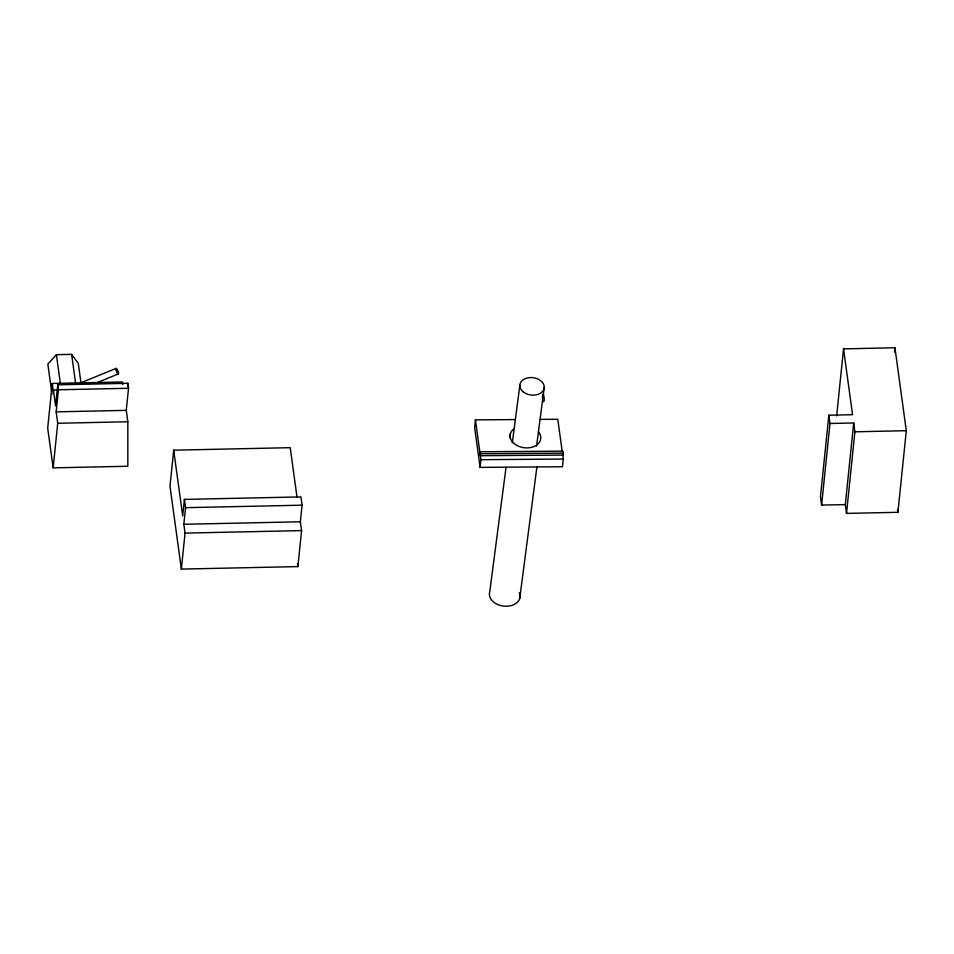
<?xml version="1.0" encoding="UTF-8"?>
<svg xmlns="http://www.w3.org/2000/svg" width="954" height="954" viewBox="0 0 954 954"><rect width="100%" height="100%" fill="white"/><g stroke="black" fill="none" stroke-linecap="round" stroke-linejoin="round"><path stroke-width="1.43" d="M122.72 384.486L122.374 381.958L52.279 383.46L47.7 428.048L53.15 467.854L127.824 466.256L127.824 421.763L126.262 410.351L128.528 388.278L127.848 383.305L57.753 384.808L55.594 405.879L53.424 390.043L57.8 389.947M53.424 390.043L53.317 391.045L52.279 383.46M53.15 467.854L57.729 423.266L56.167 411.854L58.432 389.781L57.753 384.808M127.55 386.251L127.848 383.305M173.688 450.181L169.991 486.17L181.355 569.097L297.887 566.593L301.583 530.603L300.379 521.79L302.084 505.179L300.951 496.903L184.408 499.395L182.703 516.007L173.688 450.181L290.231 447.676L297.04 497.416M181.355 569.097L185.052 533.107L183.836 524.283L185.541 507.683L184.408 499.395M515.136 419.581L475.438 419.879L474.651 427.583L480.101 467.388L562.443 466.756L563.242 459.065L562.669 451.147L480.327 451.779L480.077 453.722M480.101 467.388L480.888 459.685L475.438 419.879M845.316 504.594L846.52 513.407L897.917 512.298L906.3 430.695L894.935 347.769L843.539 348.878L852.554 414.704L828.847 415.205L820.464 496.807L821.609 505.095L845.316 504.594L853.699 422.98L829.98 423.493L821.609 505.095M836.658 415.908L843.539 348.878M846.52 513.407L854.903 431.804L853.699 422.98M894.494 352.145L894.935 347.769M480.327 451.779L480.339 455.714L562.693 455.082L562.669 451.147M506.049 467.233L489.748 591.838A15.407 10.983 7.5 0 0 505.417 606.231A15.407 10.983 7.5 0 0 519.358 592.78M509.877 437.91L510.45 433.51M512.334 442.644L519.835 385.297M542.313 397.508L542.671 394.706M536.553 446.245L544.245 387.431M519.715 598.504L536.959 466.566M81.054 383.484L78.3 363.438L71.633 354.363L56.405 354.685L47.843 364.082L51.957 394.157M80.327 383.019L116.018 368.435M97.857 382.292L118.439 373.873M58.432 389.781L128.528 388.278M56.167 411.854L126.262 410.351M57.729 423.266L127.824 421.763M854.903 431.804L906.3 430.695M185.541 507.683L302.084 505.179M183.836 524.283L300.379 521.79M185.052 533.107L301.583 530.603M540.143 419.39L557.78 419.259L562.216 451.612M480.601 453.758L562.943 453.138M480.888 459.685L563.242 459.065M897.523 509.388L897.917 512.298M828.847 415.205L829.98 423.493M297.493 563.683L297.887 566.593M71.633 354.363L75.557 382.995M56.405 354.685L60.329 383.329M538.366 431.733A15.407 10.983 7.5 0 1 534.789 446.186A15.407 10.983 7.5 0 1 514.134 443.586A15.407 10.983 7.5 0 1 514.111 428.68M543.16 393.942A5.08 1.562 78.3 0 1 544.209 400A5.08 1.562 78.3 0 1 542.576 401.336M115.971 369.675A3.005 0.763 67.8 0 0 118.26 373.944A3.005 0.763 67.8 0 0 117.461 369.854A3.005 0.763 67.8 0 0 115.971 369.675M523.126 391.784A12.259 8.741 7.5 0 0 543.72 389.649A12.259 8.741 7.5 0 0 529.267 377.629A12.259 8.741 7.5 0 0 523.126 391.784"/></g></svg>
